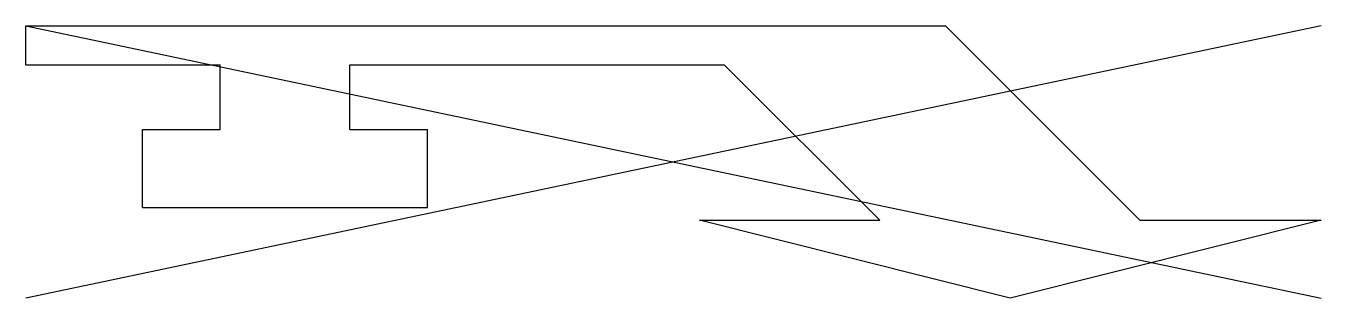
# Model space of a CAD drawing. Header units: metres. Extents: x 0 to 5, y -0.97 to 0.08.
import ezdxf

# ---------------------------------------------------------------- set-up
doc = ezdxf.new("R2010")
doc.units = ezdxf.units.M
doc.header["$LTSCALE"] = 0.2

msp = doc.modelspace()

# ---------------------------------------------------------------- linework, layer by layer
for p, q in [((0, 0.075), (3.55, 0.075)), ((0, -0.075), (0, 0.075)), ((5, 0.075), (0, -0.975)), ((0, 0.075), (5, -0.975)), ((3.55, 0.075), (4.3, -0.675)), ((0, -0.075), (0.75, -0.075)), ((0.75, -0.325), (0.75, -0.075)), ((1.25, -0.075), (2.6959, -0.075)), ((1.25, -0.325), (1.25, -0.075)), ((2.6959, -0.075), (3.2959, -0.675)), ((0.45, -0.325), (0.75, -0.325)), ((0.45, -0.625), (0.45, -0.325)), ((1.25, -0.325), (1.55, -0.325)), ((1.55, -0.625), (1.55, -0.325)), ((0.45, -0.625), (1.55, -0.625)), ((2.6, -0.675), (3.2959, -0.675)), ((3.8, -0.975), (2.6, -0.675)), ((5, -0.675), (3.8, -0.975)), ((4.3, -0.675), (5, -0.675))]:
    msp.add_line(p, q)

doc.saveas('drawing.dxf')
